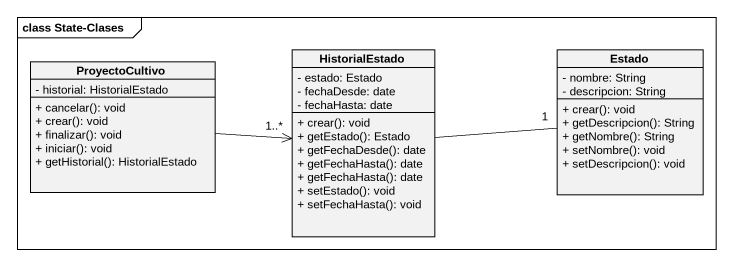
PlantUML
@startuml
mainframe class State-Clases
hide circle
hide empty members
skinparam classAttributeIconSize 0
class ProyectoCultivo {
  - historial: HistorialEstado
  + cancelar(): void
  + crear(): void
  + finalizar(): void
  + iniciar(): void
  + getHistorial(): HistorialEstado
}
class HistorialEstado {
  - estado: Estado
  - fechaDesde: date
  - fechaHasta: date
  + crear(): void
  + getEstado(): Estado
  + getFechaDesde(): date
  + getFechaHasta(): date
  + getFechaHasta(): date
  + setEstado(): void
  + setFechaHasta(): void
}
class Estado {
  - nombre: String
  - descripcion: String
  + crear(): void
  + getDescripcion(): String
  + getNombre(): String
  + setNombre(): void
  + setDescripcion(): void
}
ProyectoCultivo -right-> "1..*" HistorialEstado
HistorialEstado -right- "1" Estado
@enduml
